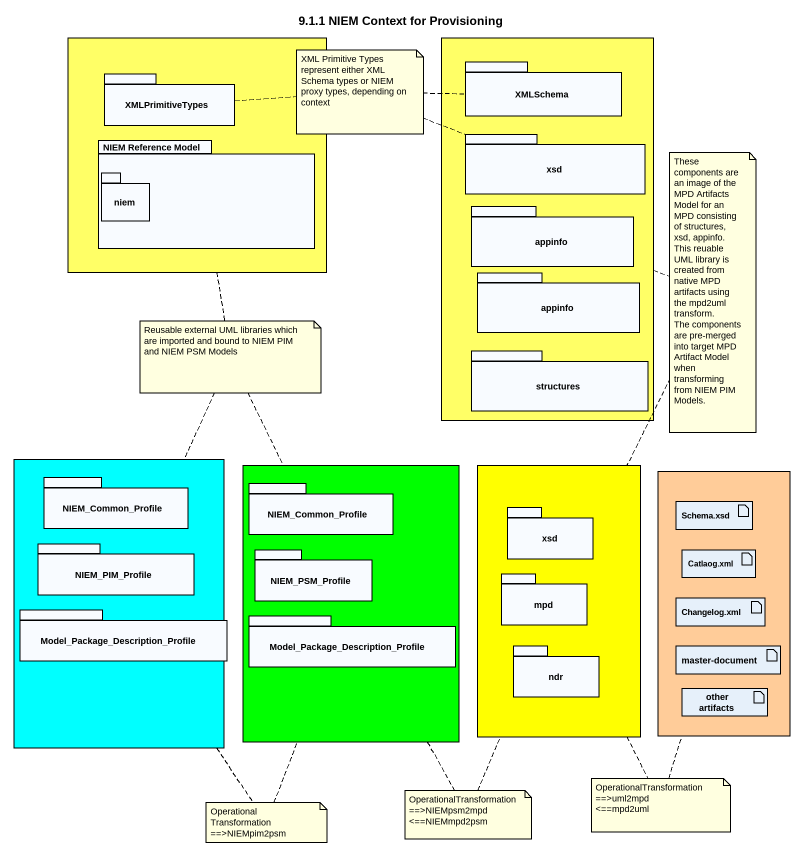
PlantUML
@startuml
title 9.1.1 NIEM Context for Provisioning
rectangle " " as rectangle1 #FFFF66 {
  package XMLPrimitiveTypes {
  }
  package "NIEM Reference Model" as NIEM_Reference_Model {
    package niem {
    }
  }
}
rectangle " " as rectangle2 #FFFF66 {
  package XMLSchema {
  }
  package xsd {
  }
  package appinfo {
  }
  package "appinfo" as appinfo_2 {
  }
  package structures {
  }
}
rectangle " " as rectangle3 #00FFFF {
  package NIEM_Common_Profile {
  }
  package NIEM_PIM_Profile {
  }
  package "Model_Package_Description_Profile" as Model_Package_Description {
  }
}
rectangle " " as rectangle4 #00FF00 {
  package "NIEM_Common_Profile" as NIEM_Common_Profile_2 {
  }
  package NIEM_PSM_Profile {
  }
  package "Model_Package_Description_Profile" as Model_Package_Description_2 {
  }
}
rectangle " " as rectangle5 #FFFF00 {
  package "xsd" as xsd_2 {
  }
  package mpd {
  }
  package ndr {
  }
}
rectangle " " as rectangle6 #FFCC99 {
  artifact "Schema.xsd" as Schema_xsd
  artifact "Catlaog.xml" as Catlaog_xml
  artifact "Changelog.xml" as Changelog_xml
  artifact "master-document" as master_document
  artifact "other artifacts" as other_artifacts
}
note as N1
  XML Primitive Types represent either XML Schema types or NIEM proxy types, depending on context
end note
N1 .. XMLPrimitiveTypes
N1 .. XMLSchema
N1 .. xsd
note as N2
  These components are an image of the MPD Artifacts Model for an MPD consisting of structures, xsd, appinfo. This reuable UML library is created from native MPD artifacts using the mpd2uml transform.
  The components are pre-merged into target MPD Artifact Model when transforming from NIEM PIM Models.
end note
N2 .. rectangle2
N2 .. rectangle5
note as N3
  Reusable external UML libraries which are imported and bound to NIEM PIM and NIEM PSM Models
end note
N3 .. rectangle1
N3 .. rectangle3
N3 .. rectangle4
note as N4
  OperationalTransformation
  ~==>NIEMpsm2mpd
  <==NIEMmpd2psm
end note
N4 .. rectangle4
N4 .. rectangle5
note as N5
  OperationalTransformation
  ~==>uml2mpd
  <==mpd2uml
end note
N5 .. rectangle5
N5 .. rectangle6
note as N6
  OperationalTransformation
  ~==>NIEMpim2psm
end note
N6 .. rectangle3
N6 .. rectangle4
@enduml
